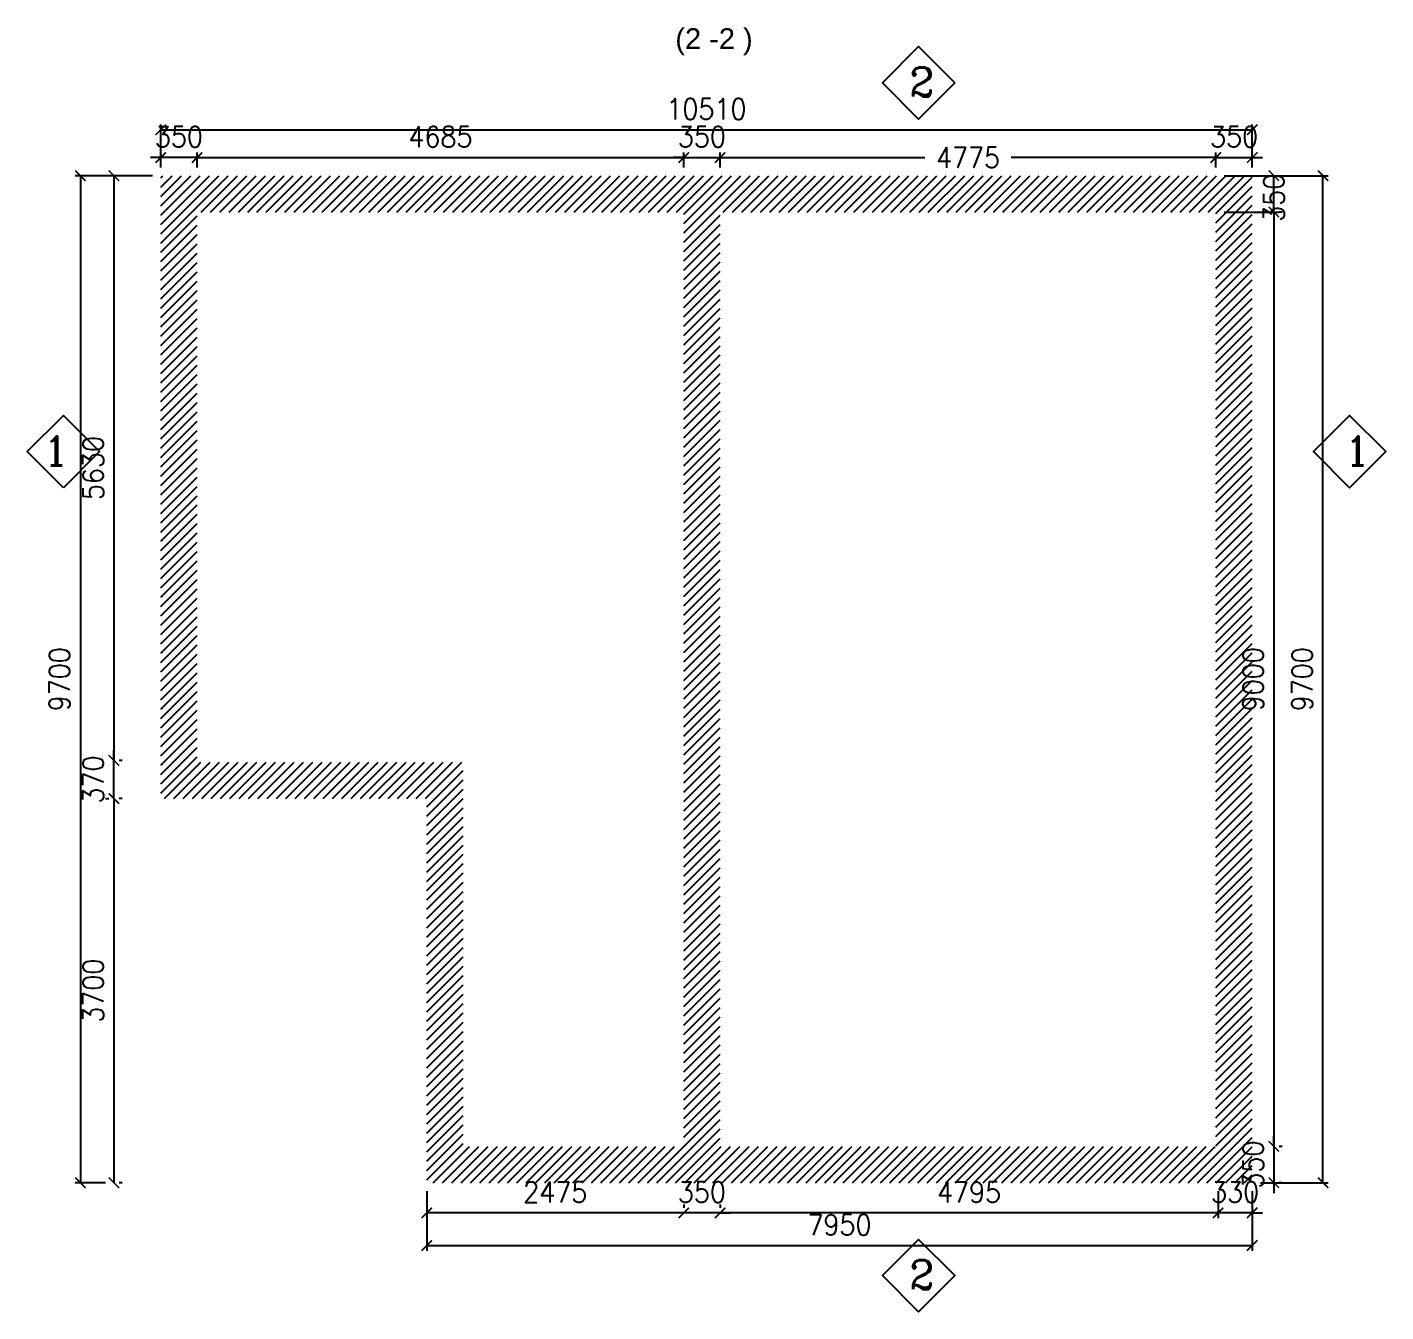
# Model space of a CAD drawing. Header units: millimetres. Extents: x -967280 to 3852, y 2833 to 1955156.
# Drawn here: x -363374 to -350288, y 454742 to 467116 of the extents above; entities that cross this region are included whole.
import ezdxf

# ---------------------------------------------------------------- set-up
doc = ezdxf.new("R2010")
doc.units = ezdxf.units.MM
doc.header["$LTSCALE"] = 1000
doc.header["$PDMODE"] = 35
doc.header["$PDSIZE"] = 25
for name, color, linetype in [('S - BATH Hach', 1, 'Continuous'), ('S -Beams', 2, 'Continuous'), ('ST-TEXT', 3, 'Continuous')]:
    doc.layers.add(name, color=color, linetype=linetype)
doc.styles.add('ROMANC', font='romanc.shx')
doc.styles.add('STRECTURAL', font='arial.ttf')
doc.styles.add('TUNELNO', font='romans.shx', dxfattribs={"width": 0.9})
doc.dimstyles.new('Copy(2) of DSEC', dxfattribs={"dimtxt": 200, "dimasz": 100, "dimexe": 50, "dimexo": 80, "dimgap": 100, "dimtad": 1, "dimdec": 0, "dimrnd": 5, "dimzin": 0, "dimdsep": 46, "dimtxsty": 'TUNELNO', "dimblk": 'ARCHTICK', "dimcen": 0.09, "dimclrd": 1, "dimclre": 1, "dimclrt": 3, "dimadec": 0, "dimazin": 0, "dimtfac": 0.78125, "dimtdec": 0, "dimtix": 1, "dimtmove": 2, "dimatfit": 3, "dimldrblk": 'ARCHTICK', "dimfxl": 1, "dimtolj": 1, "dimtzin": 0, "dimarcsym": 0})

# ---------------------------------------------------------------- blocks, each defined once
blk = doc.blocks.new('_ArchTick')
at = {"color": 0, "linetype": 'ByBlock', "const_width": 0.15}
blk.add_lwpolyline([(-0.5, -0.5), (0.5, 0.5)], dxfattribs=at)
blk = doc.blocks.new('*D121')
at = {"layer": 'Defpoints', "color": 0, "transparency": 16777216}
for p in [(579703, 1630072), (569191, 1629629), (579703, 1629629)]:
    blk.add_point(p, dxfattribs=at)
at = {"layer": 'S -Beams', "color": 1, "lineweight": -2, "transparency": 16777216}
for p, q in [((569191, 1629709), (569191, 1630122)), ((569191, 1630072), (579703, 1630072)), ((579703, 1629709), (579703, 1630122))]:
    blk.add_line(p, q, dxfattribs=at)
at = {"layer": 'S -Beams', "color": 1, "lineweight": -2, "transparency": 16777216, "xscale": 100, "yscale": 100, "zscale": 100, "rotation": 180}
blk.add_blockref('_ArchTick', (569191, 1630072), dxfattribs=at)
at = {"layer": 'S -Beams', "color": 1, "lineweight": -2, "transparency": 16777216, "xscale": 100, "yscale": 100, "zscale": 100}
blk.add_blockref('_ArchTick', (579703, 1630072), dxfattribs=at)
at = {"layer": 'S -Beams', "color": 3, "transparency": 16777216, "insert": (574447, 1630272), "char_height": 200, "attachment_point": 5, "style": 'TUNELNO'}
blk.add_mtext('\\A1;10510', dxfattribs=at)
blk = doc.blocks.new('*D100')
at = {"layer": 'Defpoints', "color": 0, "transparency": 16777216}
for p in [(569191, 1629629), (568740, 1623997), (568740, 1623997)]:
    blk.add_point(p, dxfattribs=at)
at = {"layer": 'S -Beams', "color": 1, "lineweight": -2, "transparency": 16777216}
for p, q in [((569111, 1629629), (568690, 1629629)), ((568740, 1629629), (568740, 1623997)), ((568820, 1623997), (568790, 1623997))]:
    blk.add_line(p, q, dxfattribs=at)
at = {"layer": 'S -Beams', "color": 1, "lineweight": -2, "transparency": 16777216, "xscale": 100, "yscale": 100, "zscale": 100}
for p, rotation in [((568740, 1629629), 90), ((568740, 1623997), 270)]:
    blk.add_blockref('_ArchTick', p, dxfattribs=dict(at, rotation=rotation))
at = {"layer": 'S -Beams', "color": 3, "transparency": 16777216, "insert": (568540, 1626813), "char_height": 200, "attachment_point": 5, "rotation": 90, "style": 'TUNELNO'}
blk.add_mtext('\\A1;5630', dxfattribs=at)
blk = doc.blocks.new('*D101')
at = {"layer": 'Defpoints', "color": 0, "transparency": 16777216}
for p in [(568740, 1623629), (568740, 1619929), (568740, 1619929)]:
    blk.add_point(p, dxfattribs=at)
at = {"layer": 'S -Beams', "color": 1, "lineweight": -2, "transparency": 16777216}
for p, q in [((568740, 1623629), (568740, 1619929)), ((568820, 1623629), (568790, 1623629)), ((568820, 1619929), (568790, 1619929))]:
    blk.add_line(p, q, dxfattribs=at)
at = {"layer": 'S -Beams', "color": 1, "lineweight": -2, "transparency": 16777216, "xscale": 100, "yscale": 100, "zscale": 100}
for p, rotation in [((568740, 1623629), 90), ((568740, 1619929), 270)]:
    blk.add_blockref('_ArchTick', p, dxfattribs=dict(at, rotation=rotation))
at = {"layer": 'S -Beams', "color": 3, "transparency": 16777216, "insert": (568540, 1621779), "char_height": 200, "attachment_point": 5, "rotation": 90, "style": 'TUNELNO'}
blk.add_mtext('\\A1;3700', dxfattribs=at)
blk = doc.blocks.new('*D122')
at = {"layer": 'Defpoints', "color": 0, "transparency": 16777216}
for p in [(571753, 1619929), (579703, 1619929), (579703, 1619324)]:
    blk.add_point(p, dxfattribs=at)
at = {"layer": 'S -Beams', "color": 1, "lineweight": -2, "transparency": 16777216}
for p, q in [((571753, 1619849), (571753, 1619274)), ((579703, 1619849), (579703, 1619274)), ((571753, 1619324), (579703, 1619324))]:
    blk.add_line(p, q, dxfattribs=at)
at = {"layer": 'S -Beams', "color": 1, "lineweight": -2, "transparency": 16777216, "xscale": 100, "yscale": 100, "zscale": 100, "rotation": 180}
blk.add_blockref('_ArchTick', (571753, 1619324), dxfattribs=at)
at = {"layer": 'S -Beams', "color": 1, "lineweight": -2, "transparency": 16777216, "xscale": 100, "yscale": 100, "zscale": 100}
blk.add_blockref('_ArchTick', (579703, 1619324), dxfattribs=at)
at = {"layer": 'S -Beams', "color": 3, "transparency": 16777216, "insert": (575728, 1619524), "char_height": 200, "attachment_point": 5, "style": 'TUNELNO'}
blk.add_mtext('\\A1;7950', dxfattribs=at)
blk = doc.blocks.new('*D102')
at = {"layer": 'Defpoints', "color": 0, "transparency": 16777216}
for p in [(579703, 1629629), (580385, 1629629), (579703, 1619929)]:
    blk.add_point(p, dxfattribs=at)
at = {"layer": 'S -Beams', "color": 1, "lineweight": -2, "transparency": 16777216}
for p, q in [((579783, 1629629), (580435, 1629629)), ((580385, 1619929), (580385, 1629629)), ((579783, 1619929), (580435, 1619929))]:
    blk.add_line(p, q, dxfattribs=at)
at = {"layer": 'S -Beams', "color": 1, "lineweight": -2, "transparency": 16777216, "xscale": 100, "yscale": 100, "zscale": 100}
for p, rotation in [((580385, 1629629), 90), ((580385, 1619929), 270)]:
    blk.add_blockref('_ArchTick', p, dxfattribs=dict(at, rotation=rotation))
at = {"layer": 'S -Beams', "color": 3, "transparency": 16777216, "insert": (580185, 1624779), "char_height": 200, "attachment_point": 5, "rotation": 90, "style": 'TUNELNO'}
blk.add_mtext('\\A1;9700', dxfattribs=at)
blk = doc.blocks.new('*D123')
at = {"layer": 'Defpoints', "color": 0, "transparency": 16777216}
for p in [(579353, 1629629), (579912, 1629629), (579353, 1629279)]:
    blk.add_point(p, dxfattribs=at)
at = {"layer": 'S -Beams', "color": 1, "lineweight": -2, "transparency": 16777216}
for p, q in [((579433, 1629629), (579962, 1629629)), ((579912, 1629279), (579912, 1629629)), ((579433, 1629279), (579962, 1629279))]:
    blk.add_line(p, q, dxfattribs=at)
at = {"layer": 'S -Beams', "color": 1, "lineweight": -2, "transparency": 16777216, "xscale": 100, "yscale": 100, "zscale": 100}
for p, rotation in [((579912, 1629629), 90), ((579912, 1629279), 270)]:
    blk.add_blockref('_ArchTick', p, dxfattribs=dict(at, rotation=rotation))
at = {"layer": 'S -Beams', "color": 3, "transparency": 16777216, "insert": (579912, 1629417), "char_height": 200, "attachment_point": 5, "rotation": 90, "style": 'TUNELNO'}
blk.add_mtext('\\A1;350', dxfattribs=at)
blk = doc.blocks.new('*D103')
at = {"layer": 'Defpoints', "color": 0, "transparency": 16777216}
for p in [(579912, 1629279), (579912, 1620279), (579912, 1620279)]:
    blk.add_point(p, dxfattribs=at)
at = {"layer": 'S -Beams', "color": 1, "lineweight": -2, "transparency": 16777216}
for p, q in [((579912, 1629279), (579912, 1620279)), ((579992, 1629279), (579962, 1629279)), ((579992, 1620279), (579962, 1620279))]:
    blk.add_line(p, q, dxfattribs=at)
at = {"layer": 'S -Beams', "color": 1, "lineweight": -2, "transparency": 16777216, "xscale": 100, "yscale": 100, "zscale": 100}
for p, rotation in [((579912, 1629279), 90), ((579912, 1620279), 270)]:
    blk.add_blockref('_ArchTick', p, dxfattribs=dict(at, rotation=rotation))
at = {"layer": 'S -Beams', "color": 3, "transparency": 16777216, "insert": (579712, 1624779), "char_height": 200, "attachment_point": 5, "rotation": 90, "style": 'TUNELNO'}
blk.add_mtext('\\A1;9000', dxfattribs=at)
blk = doc.blocks.new('*D104')
at = {"layer": 'Defpoints', "color": 0, "transparency": 16777216}
for p in [(579912, 1620279), (579912, 1619929), (579912, 1619929)]:
    blk.add_point(p, dxfattribs=at)
at = {"layer": 'S -Beams', "color": 1, "lineweight": -2, "transparency": 16777216}
for p, q in [((579912, 1620279), (579912, 1620379)), ((579912, 1620279), (579912, 1619929)), ((579992, 1620279), (579962, 1620279)), ((579912, 1619929), (579912, 1619829)), ((579992, 1619929), (579962, 1619929))]:
    blk.add_line(p, q, dxfattribs=at)
at = {"layer": 'S -Beams', "color": 1, "lineweight": -2, "transparency": 16777216, "xscale": 100, "yscale": 100, "zscale": 100}
for p, rotation in [((579912, 1620279), 270), ((579912, 1619929), 90)]:
    blk.add_blockref('_ArchTick', p, dxfattribs=dict(at, rotation=rotation))
at = {"layer": 'S -Beams', "color": 3, "transparency": 16777216, "insert": (579712, 1620104), "char_height": 200, "attachment_point": 5, "rotation": 90, "style": 'TUNELNO'}
blk.add_mtext('\\A1;350', dxfattribs=at)
blk = doc.blocks.new('*D124')
at = {"layer": 'Defpoints', "color": 0, "transparency": 16777216}
for p in [(579375, 1619929), (579703, 1619929), (579375, 1619639)]:
    blk.add_point(p, dxfattribs=at)
at = {"layer": 'S -Beams', "color": 1, "lineweight": -2, "transparency": 16777216}
for p, q in [((579375, 1619849), (579375, 1619589)), ((579703, 1619849), (579703, 1619589)), ((579375, 1619639), (579275, 1619639)), ((579703, 1619639), (579375, 1619639)), ((579703, 1619639), (579803, 1619639))]:
    blk.add_line(p, q, dxfattribs=at)
at = {"layer": 'S -Beams', "color": 1, "lineweight": -2, "transparency": 16777216, "xscale": 100, "yscale": 100, "zscale": 100}
blk.add_blockref('_ArchTick', (579375, 1619639), dxfattribs=at)
at = {"layer": 'S -Beams', "color": 1, "lineweight": -2, "transparency": 16777216, "xscale": 100, "yscale": 100, "zscale": 100, "rotation": 180}
blk.add_blockref('_ArchTick', (579703, 1619639), dxfattribs=at)
at = {"layer": 'S -Beams', "color": 3, "transparency": 16777216, "insert": (579539, 1619839), "char_height": 200, "attachment_point": 5, "style": 'TUNELNO'}
blk.add_mtext('\\A1;330', dxfattribs=at)
blk = doc.blocks.new('*D105')
at = {"layer": 'Defpoints', "color": 0, "transparency": 16777216}
for p in [(574578, 1619638), (574578, 1619638), (579374, 1619638)]:
    blk.add_point(p, dxfattribs=at)
at = {"layer": 'S -Beams', "color": 1, "lineweight": -2, "transparency": 16777216}
for p, q in [((574578, 1619718), (574578, 1619688)), ((579374, 1619638), (574578, 1619638)), ((579374, 1619718), (579374, 1619688))]:
    blk.add_line(p, q, dxfattribs=at)
at = {"layer": 'S -Beams', "color": 1, "lineweight": -2, "transparency": 16777216, "xscale": 100, "yscale": 100, "zscale": 100, "rotation": 180}
blk.add_blockref('_ArchTick', (574578, 1619638), dxfattribs=at)
at = {"layer": 'S -Beams', "color": 1, "lineweight": -2, "transparency": 16777216, "xscale": 100, "yscale": 100, "zscale": 100}
blk.add_blockref('_ArchTick', (579374, 1619638), dxfattribs=at)
at = {"layer": 'S -Beams', "color": 3, "transparency": 16777216, "insert": (576976, 1619838), "char_height": 200, "attachment_point": 5, "style": 'TUNELNO'}
blk.add_mtext('\\A1;4795', dxfattribs=at)
blk = doc.blocks.new('*D106')
at = {"layer": 'Defpoints', "color": 0, "transparency": 16777216}
for p in [(574228, 1619638), (574228, 1619638), (574578, 1619638)]:
    blk.add_point(p, dxfattribs=at)
at = {"layer": 'S -Beams', "color": 1, "lineweight": -2, "transparency": 16777216}
for p, q in [((574228, 1619638), (574128, 1619638)), ((574228, 1619718), (574228, 1619688)), ((574578, 1619638), (574228, 1619638)), ((574578, 1619718), (574578, 1619688)), ((574578, 1619638), (574678, 1619638))]:
    blk.add_line(p, q, dxfattribs=at)
at = {"layer": 'S -Beams', "color": 1, "lineweight": -2, "transparency": 16777216, "xscale": 100, "yscale": 100, "zscale": 100}
blk.add_blockref('_ArchTick', (574228, 1619638), dxfattribs=at)
at = {"layer": 'S -Beams', "color": 1, "lineweight": -2, "transparency": 16777216, "xscale": 100, "yscale": 100, "zscale": 100, "rotation": 180}
blk.add_blockref('_ArchTick', (574578, 1619638), dxfattribs=at)
at = {"layer": 'S -Beams', "color": 3, "transparency": 16777216, "insert": (574403, 1619838), "char_height": 200, "attachment_point": 5, "style": 'TUNELNO'}
blk.add_mtext('\\A1;350', dxfattribs=at)
blk = doc.blocks.new('*D107')
at = {"layer": 'Defpoints', "color": 0, "transparency": 16777216}
for p in [(571753, 1619638), (571753, 1619638), (574228, 1619638)]:
    blk.add_point(p, dxfattribs=at)
at = {"layer": 'S -Beams', "color": 1, "lineweight": -2, "transparency": 16777216}
for p, q in [((571753, 1619718), (571753, 1619688)), ((574228, 1619638), (571753, 1619638)), ((574228, 1619718), (574228, 1619688))]:
    blk.add_line(p, q, dxfattribs=at)
at = {"layer": 'S -Beams', "color": 1, "lineweight": -2, "transparency": 16777216, "xscale": 100, "yscale": 100, "zscale": 100, "rotation": 180}
blk.add_blockref('_ArchTick', (571753, 1619638), dxfattribs=at)
at = {"layer": 'S -Beams', "color": 1, "lineweight": -2, "transparency": 16777216, "xscale": 100, "yscale": 100, "zscale": 100}
blk.add_blockref('_ArchTick', (574228, 1619638), dxfattribs=at)
at = {"layer": 'S -Beams', "color": 3, "transparency": 16777216, "insert": (572991, 1619838), "char_height": 200, "attachment_point": 5, "style": 'TUNELNO'}
blk.add_mtext('\\A1;2475', dxfattribs=at)
blk = doc.blocks.new('*D108')
at = {"layer": 'Defpoints', "color": 0, "transparency": 16777216}
for p in [(569191, 1629629), (568417, 1619929), (568740, 1619929)]:
    blk.add_point(p, dxfattribs=at)
at = {"layer": 'S -Beams', "color": 1, "lineweight": -2, "transparency": 16777216}
for p, q in [((569111, 1629629), (568367, 1629629)), ((568417, 1629629), (568417, 1619929)), ((568660, 1619929), (568367, 1619929))]:
    blk.add_line(p, q, dxfattribs=at)
at = {"layer": 'S -Beams', "color": 1, "lineweight": -2, "transparency": 16777216, "xscale": 100, "yscale": 100, "zscale": 100}
for p, rotation in [((568417, 1629629), 90), ((568417, 1619929), 270)]:
    blk.add_blockref('_ArchTick', p, dxfattribs=dict(at, rotation=rotation))
at = {"layer": 'S -Beams', "color": 3, "transparency": 16777216, "insert": (568217, 1624779), "char_height": 200, "attachment_point": 5, "rotation": 90, "style": 'TUNELNO'}
blk.add_mtext('\\A1;9700', dxfattribs=at)
blk = doc.blocks.new('*D109')
at = {"layer": 'Defpoints', "color": 0, "transparency": 16777216}
for p in [(568740, 1623997), (568740, 1623997), (568740, 1623629)]:
    blk.add_point(p, dxfattribs=at)
at = {"layer": 'S -Beams', "color": 1, "lineweight": -2, "transparency": 16777216}
for p, q in [((568740, 1623997), (568740, 1624097)), ((568740, 1623629), (568740, 1623997)), ((568820, 1623997), (568790, 1623997)), ((568660, 1623629), (568690, 1623629)), ((568740, 1623629), (568740, 1623529))]:
    blk.add_line(p, q, dxfattribs=at)
at = {"layer": 'S -Beams', "color": 1, "lineweight": -2, "transparency": 16777216, "xscale": 100, "yscale": 100, "zscale": 100}
for p, rotation in [((568740, 1623997), 270), ((568740, 1623629), 90)]:
    blk.add_blockref('_ArchTick', p, dxfattribs=dict(at, rotation=rotation))
at = {"layer": 'S -Beams', "color": 3, "transparency": 16777216, "insert": (568540, 1623813), "char_height": 200, "attachment_point": 5, "rotation": 90, "style": 'TUNELNO'}
blk.add_mtext('\\A1;370', dxfattribs=at)
blk = doc.blocks.new('*D125')
at = {"layer": 'Defpoints', "color": 0, "transparency": 16777216}
for p in [(569191, 1629804), (569191, 1629629), (569541, 1629629)]:
    blk.add_point(p, dxfattribs=at)
at = {"layer": 'S -Beams', "color": 1, "lineweight": -2, "transparency": 16777216}
for p, q in [((569191, 1629804), (569091, 1629804)), ((569191, 1629709), (569191, 1629854)), ((569541, 1629804), (569191, 1629804)), ((569541, 1629709), (569541, 1629854)), ((569541, 1629804), (569641, 1629804))]:
    blk.add_line(p, q, dxfattribs=at)
at = {"layer": 'S -Beams', "color": 1, "lineweight": -2, "transparency": 16777216, "xscale": 100, "yscale": 100, "zscale": 100}
blk.add_blockref('_ArchTick', (569191, 1629804), dxfattribs=at)
at = {"layer": 'S -Beams', "color": 1, "lineweight": -2, "transparency": 16777216, "xscale": 100, "yscale": 100, "zscale": 100, "rotation": 180}
blk.add_blockref('_ArchTick', (569541, 1629804), dxfattribs=at)
at = {"layer": 'S -Beams', "color": 3, "transparency": 16777216, "insert": (569366, 1630004), "char_height": 200, "attachment_point": 5, "style": 'TUNELNO'}
blk.add_mtext('\\A1;350', dxfattribs=at)
blk = doc.blocks.new('*D126')
at = {"layer": 'Defpoints', "color": 0, "transparency": 16777216}
for p in [(574228, 1629804), (569541, 1629629), (574228, 1629629)]:
    blk.add_point(p, dxfattribs=at)
at = {"layer": 'S -Beams', "color": 1, "lineweight": -2, "transparency": 16777216}
for p, q in [((569541, 1629709), (569541, 1629854)), ((569541, 1629804), (574228, 1629804)), ((574228, 1629709), (574228, 1629854))]:
    blk.add_line(p, q, dxfattribs=at)
at = {"layer": 'S -Beams', "color": 1, "lineweight": -2, "transparency": 16777216, "xscale": 100, "yscale": 100, "zscale": 100, "rotation": 180}
blk.add_blockref('_ArchTick', (569541, 1629804), dxfattribs=at)
at = {"layer": 'S -Beams', "color": 1, "lineweight": -2, "transparency": 16777216, "xscale": 100, "yscale": 100, "zscale": 100}
blk.add_blockref('_ArchTick', (574228, 1629804), dxfattribs=at)
at = {"layer": 'S -Beams', "color": 3, "transparency": 16777216, "insert": (571885, 1630004), "char_height": 200, "attachment_point": 5, "style": 'TUNELNO'}
blk.add_mtext('\\A1;4685', dxfattribs=at)
blk = doc.blocks.new('*D127')
at = {"layer": 'Defpoints', "color": 0, "transparency": 16777216}
for p in [(574578, 1629804), (574228, 1629629), (574578, 1629629)]:
    blk.add_point(p, dxfattribs=at)
at = {"layer": 'S -Beams', "color": 1, "lineweight": -2, "transparency": 16777216}
for p, q in [((574228, 1629804), (574128, 1629804)), ((574228, 1629709), (574228, 1629854)), ((574228, 1629804), (574578, 1629804)), ((574578, 1629709), (574578, 1629854)), ((574578, 1629804), (574678, 1629804))]:
    blk.add_line(p, q, dxfattribs=at)
at = {"layer": 'S -Beams', "color": 1, "lineweight": -2, "transparency": 16777216, "xscale": 100, "yscale": 100, "zscale": 100}
blk.add_blockref('_ArchTick', (574228, 1629804), dxfattribs=at)
at = {"layer": 'S -Beams', "color": 1, "lineweight": -2, "transparency": 16777216, "xscale": 100, "yscale": 100, "zscale": 100, "rotation": 180}
blk.add_blockref('_ArchTick', (574578, 1629804), dxfattribs=at)
at = {"layer": 'S -Beams', "color": 3, "transparency": 16777216, "insert": (574403, 1630004), "char_height": 200, "attachment_point": 5, "style": 'TUNELNO'}
blk.add_mtext('\\A1;350', dxfattribs=at)
blk = doc.blocks.new('*D110')
at = {"layer": 'Defpoints', "color": 0, "transparency": 16777216}
for p in [(574578, 1629804), (579353, 1629804), (579353, 1629629)]:
    blk.add_point(p, dxfattribs=at)
at = {"layer": 'S -Beams', "color": 1, "lineweight": -2, "transparency": 16777216}
for p, q in [((574578, 1629804), (576549, 1629804)), ((579353, 1629804), (577383, 1629804)), ((579353, 1629709), (579353, 1629854)), ((574578, 1629724), (574578, 1629754))]:
    blk.add_line(p, q, dxfattribs=at)
at = {"layer": 'S -Beams', "color": 1, "lineweight": -2, "transparency": 16777216, "xscale": 100, "yscale": 100, "zscale": 100, "rotation": 180}
blk.add_blockref('_ArchTick', (574578, 1629804), dxfattribs=at)
at = {"layer": 'S -Beams', "color": 1, "lineweight": -2, "transparency": 16777216, "xscale": 100, "yscale": 100, "zscale": 100}
blk.add_blockref('_ArchTick', (579353, 1629804), dxfattribs=at)
at = {"layer": 'S -Beams', "color": 3, "transparency": 16777216, "insert": (576966, 1629804), "char_height": 200, "attachment_point": 5, "style": 'TUNELNO'}
blk.add_mtext('\\A1;4775', dxfattribs=at)
blk = doc.blocks.new('*D111')
at = {"layer": 'Defpoints', "color": 0, "transparency": 16777216}
for p in [(579704, 1629804), (579354, 1629629), (579704, 1629629)]:
    blk.add_point(p, dxfattribs=at)
at = {"layer": 'S -Beams', "color": 1, "lineweight": -2, "transparency": 16777216}
for p, q in [((579354, 1629804), (579254, 1629804)), ((579354, 1629709), (579354, 1629854)), ((579354, 1629804), (579704, 1629804)), ((579704, 1629709), (579704, 1629854)), ((579704, 1629804), (579804, 1629804))]:
    blk.add_line(p, q, dxfattribs=at)
at = {"layer": 'S -Beams', "color": 1, "lineweight": -2, "transparency": 16777216, "xscale": 100, "yscale": 100, "zscale": 100}
blk.add_blockref('_ArchTick', (579354, 1629804), dxfattribs=at)
at = {"layer": 'S -Beams', "color": 1, "lineweight": -2, "transparency": 16777216, "xscale": 100, "yscale": 100, "zscale": 100, "rotation": 180}
blk.add_blockref('_ArchTick', (579704, 1629804), dxfattribs=at)
at = {"layer": 'S -Beams', "color": 3, "transparency": 16777216, "insert": (579529, 1630004), "char_height": 200, "attachment_point": 5, "style": 'TUNELNO'}
blk.add_mtext('\\A1;350', dxfattribs=at)
blk = doc.blocks.new('TANK_DETAILS')
at = {"layer": 'S - BATH Hach'}
h = blk.add_hatch(dxfattribs=at)
h.set_pattern_fill('ANSI31', color=256, scale=20, angle=180)
h.set_pattern_definition([(225, (645201.35, 1397699.47), (44.90128, -44.90128), [])])
h.paths.add_polyline_path([(579353.4, 1629629.2), (569191.4, 1629629.2), (569191.4, 1623629.2), (571753.4, 1623629.2), (571753.4, 1619929.2), (579703.4, 1619929.2), (579703.4, 1629629.2), (579353.4, 1629629.2), (579353.4, 1620279.2), (574578.4, 1620279.2), (574578.4, 1626629.2), (574228.4, 1626629.2), (574228.4, 1620279.2), (572103.4, 1620279.2), (572103.4, 1623979.2), (569541.4, 1623979.2), (569541.4, 1629279.2), (574228.4, 1629279.2), (574228.4, 1626629.2), (574578.4, 1626629.2), (574578.4, 1629279.2), (579353.4, 1629279.2)])
at = {"layer": 'S -Beams'}
for points in [[(576490, 1630175.2), (576838.9, 1630524.1), (576490, 1630873), (576141.1, 1630524.1)], [(568253.6, 1626622.1), (567904.7, 1626971.1), (568253.6, 1627320), (568602.5, 1626971.1)], [(580641.3, 1626622.1), (580990.2, 1626971.1), (580641.3, 1627320), (580292.4, 1626971.1)], [(576490, 1618685.5), (576838.9, 1619034.4), (576490, 1619383.3), (576141.1, 1619034.4)]]:
    blk.add_lwpolyline(points, close=True, dxfattribs=at)
for points in [[(576838.9, 1630524.1, 0, 100, 0), (577062.1, 1630524.1, 0, 0, 0), (577562.1, 1630524.1, 0, 0, 0), (577562.1, 1630024.1, 0, 0, 0)], [(568253.6, 1626622.1, 0, 100, 0), (568253.6, 1626398.9, 0, 0, 0), (568253.6, 1625898.9, 0, 0, 0), (568753.6, 1625898.9, 0, 0, 0)], [(580641.3, 1626622.1, 0, 100, 0), (580641.3, 1626398.9, 0, 0, 0), (580641.3, 1625898.9, 0, 0, 0), (580141.3, 1625898.9, 0, 0, 0)], [(576838.9, 1619034.4, 0, 100, 0), (577062.1, 1619034.4, 0, 0, 0), (577562.1, 1619034.4, 0, 0, 0), (577562.1, 1619534.4, 0, 0, 0)]]:
    blk.add_lwpolyline(points, format="xyseb", dxfattribs=at)
at = {"layer": 'S -Beams', "const_width": 0.02}
for points in [[(574578.4, 1619929.2), (571753.4, 1619929.2), (571753.4, 1623629.2), (569191.4, 1623629.2), (569191.4, 1629629.2), (574578.4, 1629629.2)], [(574228.4, 1629629.2), (579703.4, 1629629.2), (579703.4, 1619929.2), (574228.4, 1619929.2)], [(574228.4, 1620279.2), (574228.4, 1629279.2)], [(574578.4, 1629279.2), (574578.4, 1620279.2)]]:
    blk.add_lwpolyline(points, dxfattribs=at)
for points in [[(574228.4, 1629279.2), (574228.4, 1620279.2), (572103.4, 1620279.2), (572103.4, 1623979.2), (569541.4, 1623979.2), (569541.4, 1629279.2)], [(574578.4, 1620279.2), (574578.4, 1629279.2), (579353.4, 1629279.2), (579353.4, 1620279.2)]]:
    blk.add_lwpolyline(points, close=True, dxfattribs=at)
at = {"layer": 'S -Beams', "color": 3, "char_height": 280, "style": 'ROMANC'}
for s, insert, attachment_point in [('2', (576401.8, 1630671.9), 1), ('1', (568300.6, 1627118.9), 3), ('1', (580594.3, 1627118.9), 1), ('2', (576401.8, 1619182.2), 1)]:
    blk.add_mtext_dynamic_manual_height_columns(s, width=846939.811, gutter_width=1400, heights=[0], dxfattribs=dict(at, insert=insert, attachment_point=attachment_point))
at = {"layer": 'ST-TEXT', "color": 3, "insert": (574419.7, 1630919.3), "char_height": 200, "width": 7082.185, "attachment_point": 5, "style": 'STRECTURAL'}
blk.add_mtext('\\A1;\\pxi-3,l4,t4;(2 -2 )', dxfattribs=at)
at = {"layer": 'S -Beams'}
for base, p1, p2, picture, middle in [((579703.4, 1630071.7), (569191.4, 1629629.2), (579703.4, 1629629.2), '*D121', (574447.4, 1630271.7)), ((569191.4, 1629804), (569541.4, 1629629.2), (569191.4, 1629629.2), '*D125', (569366.4, 1630004)), ((574228.4, 1629804), (569541.4, 1629629.2), (574228.4, 1629629.2), '*D126', (571884.9, 1630004)), ((574578.4, 1629804), (574228.4, 1629629.2), (574578.4, 1629629.2), '*D127', (574403.4, 1630004)), ((579703.5, 1629804), (579353.5, 1629629.2), (579703.5, 1629629.2), '*D111', (579528.5, 1630004)), ((571753.4, 1619638.2), (574228.3, 1619638.1), (571753.4, 1619638.1), '*D107', (572990.9, 1619838.2)), ((579703.4, 1619323.8), (571753.4, 1619929.2), (579703.4, 1619929.2), '*D122', (575728.4, 1619523.8)), ((574228.4, 1619638.1), (574578.4, 1619638.1), (574228.4, 1619638.1), '*D106', (574403.4, 1619838.1)), ((574578.4, 1619638.1), (579373.7, 1619638.1), (574578.4, 1619638.1), '*D105', (576976.1, 1619838.1)), ((579374.8, 1619639.2), (579703.4, 1619929.2), (579374.8, 1619929.2), '*D124', (579539.1, 1619839.2))]:
    dim = blk.add_linear_dim(base=base, p1=p1, p2=p2, dimstyle='Copy(2) of DSEC', dxfattribs=at)
    dim.commit()
    dim.dimension.update_dxf_attribs({"geometry": picture, "text_midpoint": middle})
dim = blk.add_linear_dim(base=(579353.4, 1629803.9), p1=(574578.4, 1629804.1), p2=(579353.4, 1629629.2), dimstyle='Copy(2) of DSEC', dxfattribs=at)
dim.commit()
dim.dimension.update_dxf_attribs({"geometry": '*D110', "text_midpoint": (576965.9, 1629803.9), "dimtype": 128})
for base, p1, p2, picture, middle in [((568416.9, 1619929.1), (569191.4, 1629629.2), (568740, 1619929.1), '*D108', (568216.9, 1624779.2)), ((568740.1, 1623997), (569191.4, 1629629.2), (568740, 1623997), '*D100', (568540.1, 1626813.1)), ((580385.4, 1629629.2), (579703.4, 1619929.2), (579703.4, 1629629.2), '*D102', (580185.4, 1624779.2)), ((579912.3, 1620279.2), (579912.2, 1629279.1), (579912.2, 1620279.2), '*D103', (579712.3, 1624779.2)), ((568740, 1623997.1), (568740.1, 1623629.2), (568740, 1623997.1), '*D109', (568540, 1623813.2)), ((568740, 1619929.1), (568740, 1623629.2), (568740, 1619929.1), '*D101', (568540, 1621779.2)), ((579912.2, 1619929.2), (579912.2, 1620279.2), (579912.2, 1619929.2), '*D104', (579712.2, 1620104.2))]:
    dim = blk.add_linear_dim(base=base, p1=p1, p2=p2, angle=90, dimstyle='Copy(2) of DSEC', dxfattribs=at)
    dim.commit()
    dim.dimension.update_dxf_attribs({"geometry": picture, "text_midpoint": middle})
dim = blk.add_linear_dim(base=(579912.2, 1629629.2), p1=(579353.4, 1629279.2), p2=(579353.4, 1629629.2), angle=90, dimstyle='Copy(2) of DSEC', dxfattribs=at)
dim.commit()
dim.dimension.update_dxf_attribs({"geometry": '*D123', "text_midpoint": (579912.2, 1629416.7), "dimtype": 128})

msp = doc.modelspace()

# ---------------------------------------------------------------- block references
at = {"layer": 'S -Beams'}
msp.add_blockref('TANK_DETAILS', (-931278.3, -1163943.9), dxfattribs=at)

doc.saveas('drawing.dxf')
